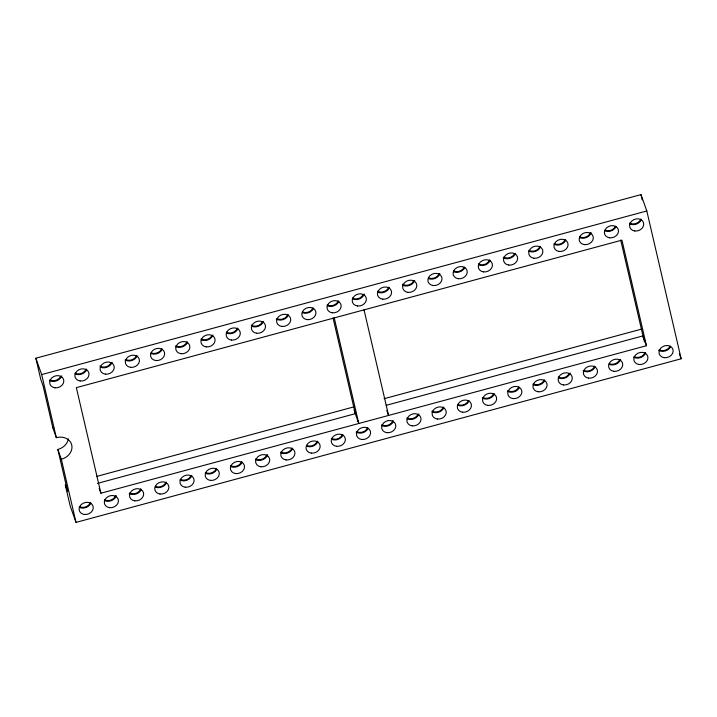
<?xml version="1.0" encoding="UTF-8"?>
<svg xmlns="http://www.w3.org/2000/svg" width="717" height="717" viewBox="0 0 717 717"><rect width="100%" height="100%" fill="white"/><g stroke="black" fill="none" stroke-linecap="round" stroke-linejoin="round"><path stroke-width="1.08" d="M76.011 522.388L61.357 459.292A13.39 11.069 -19.6 0 0 71.754 444.997A13.39 11.069 -19.6 0 0 56.338 437.675L52.843 427.861L43.083 385.88L40.752 379.338L35.85 358.222L640.989 194.612L646.806 210.968L681.15 358.778L76.011 522.388L70.194 506.032L65.283 484.916L67.613 491.459L57.862 449.478A13.39 11.069 -19.6 0 0 68.375 438.858M35.85 358.222L41.676 374.588L646.806 210.968M96.625 476.438L353.804 406.906M384.061 398.724L642.324 328.897M97.395 483.41L355.291 413.673L358.787 423.496L334.256 317.918M386.149 405.338L642.97 335.897L646.465 345.711L100.891 493.224L99.143 488.313M679.331 353.66L681.15 358.778M386.822 410.536L388.569 415.439L364.039 309.869M57.862 449.478L61.357 459.292M640.989 194.612L642.208 199.891M646.465 345.711L621.935 240.141L76.361 387.646L100.891 493.224M620.716 240.114L642.97 335.897M333.038 317.9L355.291 413.673M41.676 374.588L56.338 437.675M52.843 427.861A13.39 11.069 -19.6 0 1 53.784 427.637M670.664 346.75A8.03 6.641 -19.6 0 1 658.699 350.362M670.144 346.105A7.206 5.96 -19.6 0 1 659.201 349.771M645.676 353.096A8.03 6.641 -19.6 0 1 633.945 357.416M643.57 338.738A9.473 7.833 -19.6 0 1 644.619 340.709M645.103 352.495A7.206 5.96 -19.6 0 1 633.989 356.582M642.62 336.658A9.473 7.833 -19.6 0 1 644.314 341.875M620.653 359.441A8.03 6.641 -19.6 0 1 609.208 364.442M619.712 359.737A7.206 5.96 -19.6 0 1 609.181 363.618M595.253 366.737A8.03 6.641 -19.6 0 1 583.055 370.814M594.671 366.127A7.206 5.96 -19.6 0 1 583.97 370.429M570.23 373.073A8.03 6.641 -19.6 0 1 558.301 377.868M569.289 373.369A7.206 5.96 -19.6 0 1 558.346 377.034M544.821 380.368A8.03 6.641 -19.6 0 1 533.089 384.688M544.239 379.759A7.206 5.96 -19.6 0 1 533.134 383.855M519.386 387.646A8.03 6.641 -19.6 0 1 507.421 391.267M518.857 387.01A7.206 5.96 -19.6 0 1 507.914 390.675M494.398 394A8.03 6.641 -19.6 0 1 482.658 398.32M493.816 393.4A7.206 5.96 -19.6 0 1 482.702 397.487M469.187 400.821A8.03 6.641 -19.6 0 1 457.921 405.347M468.434 400.642A7.206 5.96 -19.6 0 1 457.894 404.522M443.966 407.632A8.03 6.641 -19.6 0 1 431.777 411.719M443.384 407.032A7.206 5.96 -19.6 0 1 432.27 411.119M418.943 413.978A8.03 6.641 -19.6 0 1 407.014 418.773M418.002 414.274A7.206 5.96 -19.6 0 1 407.059 417.939M393.543 421.273A8.03 6.641 -19.6 0 1 381.803 425.593M392.961 420.664A7.206 5.96 -19.6 0 1 381.847 424.76M368.099 428.551A8.03 6.641 -19.6 0 1 356.134 432.172M357.371 420.709A8.03 6.641 -19.6 0 1 357.882 420.449M354.601 411.764A9.473 7.833 -19.6 0 1 355.22 411.495M354.655 413.082A8.03 6.641 -19.6 0 1 355.686 412.589M367.749 427.484A7.206 5.96 -19.6 0 1 356.636 431.571M357.308 421.551A7.206 5.96 -19.6 0 1 358.204 421.058M354.019 410.124A9.473 7.833 -19.6 0 1 354.637 409.855M343.111 434.905A8.03 6.641 -19.6 0 1 331.371 439.225M342.359 434.726A7.206 5.96 -19.6 0 1 331.415 438.392M317.9 441.726A8.03 6.641 -19.6 0 1 306.643 446.252M317.317 441.116A7.206 5.96 -19.6 0 1 306.616 445.418M292.688 448.537A8.03 6.641 -19.6 0 1 280.49 452.624M292.106 447.937A7.206 5.96 -19.6 0 1 280.992 452.024M267.665 454.883A8.03 6.641 -19.6 0 1 255.736 459.678M266.885 454.748A7.206 5.96 -19.6 0 1 255.781 458.844M242.256 462.178A8.03 6.641 -19.6 0 1 230.515 466.498M241.674 461.569A7.206 5.96 -19.6 0 1 230.56 465.665M216.812 469.456A8.03 6.641 -19.6 0 1 205.304 473.31M216.462 468.389A7.206 5.96 -19.6 0 1 205.349 472.476M191.833 475.81A8.03 6.641 -19.6 0 1 180.092 480.13M191.081 475.631A7.206 5.96 -19.6 0 1 180.137 479.297M166.613 482.622A8.03 6.641 -19.6 0 1 155.356 487.157M166.03 482.021A7.206 5.96 -19.6 0 1 155.329 486.323M141.401 489.442A8.03 6.641 -19.6 0 1 129.212 493.529M140.819 488.842A7.206 5.96 -19.6 0 1 129.705 492.929M116.378 495.788A8.03 6.641 -19.6 0 1 104.449 500.583M115.607 495.653A7.206 5.96 -19.6 0 1 104.494 499.749M90.969 503.074A8.03 6.641 -19.6 0 1 79.237 507.394M90.396 502.474A7.206 5.96 -19.6 0 1 79.282 506.561M641.464 219.59A8.03 6.641 -19.6 0 1 629.723 223.91M640.881 218.99A7.206 5.96 -19.6 0 1 629.768 223.077M616.244 226.411A8.03 6.641 -19.6 0 1 604.987 230.937M615.491 226.231A7.206 5.96 -19.6 0 1 604.96 230.112M591.22 232.756A8.03 6.641 -19.6 0 1 579.775 237.757M590.449 232.622A7.206 5.96 -19.6 0 1 579.748 236.924M565.821 240.043A8.03 6.641 -19.6 0 1 554.08 244.363M565.068 239.863A7.206 5.96 -19.6 0 1 554.124 243.529M540.6 246.863A8.03 6.641 -19.6 0 1 528.868 251.183M540.026 246.254A7.206 5.96 -19.6 0 1 528.913 250.35M515.389 253.675A8.03 6.641 -19.6 0 1 503.2 257.762M514.636 253.495A7.206 5.96 -19.6 0 1 503.692 257.161M490.177 260.495A8.03 6.641 -19.6 0 1 478.436 264.815M489.594 259.895A7.206 5.96 -19.6 0 1 478.481 263.981M464.966 267.316A8.03 6.641 -19.6 0 1 453.7 271.842M464.213 267.136A7.206 5.96 -19.6 0 1 453.673 271.008M439.933 273.652A8.03 6.641 -19.6 0 1 428.488 278.653M439.163 273.527A7.206 5.96 -19.6 0 1 428.461 277.829M414.722 280.472A8.03 6.641 -19.6 0 1 402.793 285.267M413.781 280.768A7.206 5.96 -19.6 0 1 402.452 284.192M389.322 287.768A8.03 6.641 -19.6 0 1 377.581 292.088M388.739 287.159A7.206 5.96 -19.6 0 1 377.626 291.254M364.299 294.104A8.03 6.641 -19.6 0 1 352.37 298.899M363.358 294.4A7.206 5.96 -19.6 0 1 352.414 298.066M338.89 301.4A8.03 6.641 -19.6 0 1 327.158 305.72M338.307 300.79A7.206 5.96 -19.6 0 1 327.194 304.886M313.679 308.22A8.03 6.641 -19.6 0 1 302.422 312.746M312.926 308.041A7.206 5.96 -19.6 0 1 302.395 311.913M288.467 315.032A8.03 6.641 -19.6 0 1 276.269 319.119M287.884 314.431A7.206 5.96 -19.6 0 1 277.174 318.733M263.444 321.377A8.03 6.641 -19.6 0 1 251.515 326.172M262.503 321.673A7.206 5.96 -19.6 0 1 251.174 325.097M238.035 328.664A8.03 6.641 -19.6 0 1 226.294 332.993M237.452 328.063A7.206 5.96 -19.6 0 1 226.339 332.15M213.012 335.009A8.03 6.641 -19.6 0 1 201.083 339.804M212.071 335.305A7.206 5.96 -19.6 0 1 201.127 338.971M187.612 342.305A8.03 6.641 -19.6 0 1 175.871 346.625M187.029 341.695A7.206 5.96 -19.6 0 1 175.916 345.791M162.392 349.116A8.03 6.641 -19.6 0 1 151.135 353.642M161.639 348.937A7.206 5.96 -19.6 0 1 151.108 352.818M137.18 355.937A8.03 6.641 -19.6 0 1 124.991 360.024M136.597 355.336A7.206 5.96 -19.6 0 1 125.896 359.638M112.157 362.282A8.03 6.641 -19.6 0 1 100.228 367.077M111.216 362.578A7.206 5.96 -19.6 0 1 99.887 366.002M86.757 369.569A8.03 6.641 -19.6 0 1 75.016 373.889M86.174 368.968A7.206 5.96 -19.6 0 1 75.061 373.055M61.725 375.914A8.03 6.641 -19.6 0 1 49.805 380.709M60.784 376.21A7.206 5.96 -19.6 0 1 49.84 379.876M664.274 357.684A7.206 5.96 -19.6 0 0 672.922 349.34A7.206 5.96 -19.6 0 0 661.074 347.862A7.206 5.96 -19.6 0 0 664.274 357.684M639.053 364.496A7.206 5.96 -19.6 0 0 647.711 356.152A7.206 5.96 -19.6 0 0 635.862 354.673A7.206 5.96 -19.6 0 0 639.053 364.496M613.842 371.316A7.206 5.96 -19.6 0 0 622.499 362.972A7.206 5.96 -19.6 0 0 610.651 361.493A7.206 5.96 -19.6 0 0 613.842 371.316M588.63 378.137A7.206 5.96 -19.6 0 0 597.279 369.784A7.206 5.96 -19.6 0 0 585.431 368.314A7.206 5.96 -19.6 0 0 588.63 378.137M563.419 384.948A7.206 5.96 -19.6 0 0 572.067 376.604A7.206 5.96 -19.6 0 0 560.219 375.125A7.206 5.96 -19.6 0 0 563.419 384.948M538.198 391.769A7.206 5.96 -19.6 0 0 546.856 383.425A7.206 5.96 -19.6 0 0 535.007 381.946A7.206 5.96 -19.6 0 0 538.198 391.769M512.987 398.58A7.206 5.96 -19.6 0 0 521.644 390.236A7.206 5.96 -19.6 0 0 509.796 388.766A7.206 5.96 -19.6 0 0 512.987 398.58M487.775 405.401A7.206 5.96 -19.6 0 0 496.424 397.057A7.206 5.96 -19.6 0 0 484.575 395.578A7.206 5.96 -19.6 0 0 487.775 405.401M462.555 412.221A7.206 5.96 -19.6 0 0 471.212 403.877A7.206 5.96 -19.6 0 0 459.364 402.398A7.206 5.96 -19.6 0 0 462.555 412.221M437.343 419.033A7.206 5.96 -19.6 0 0 446.001 410.689A7.206 5.96 -19.6 0 0 434.152 409.219A7.206 5.96 -19.6 0 0 437.343 419.033M412.132 425.853A7.206 5.96 -19.6 0 0 420.789 417.509A7.206 5.96 -19.6 0 0 408.932 416.03A7.206 5.96 -19.6 0 0 412.132 425.853M386.92 432.674A7.206 5.96 -19.6 0 0 395.569 424.33A7.206 5.96 -19.6 0 0 383.72 422.851A7.206 5.96 -19.6 0 0 386.92 432.674M361.7 439.485A7.206 5.96 -19.6 0 0 370.357 431.141A7.206 5.96 -19.6 0 0 358.509 429.662A7.206 5.96 -19.6 0 0 361.7 439.485M336.488 446.306A7.206 5.96 -19.6 0 0 345.146 437.962A7.206 5.96 -19.6 0 0 333.297 436.483A7.206 5.96 -19.6 0 0 336.488 446.306M311.277 453.126A7.206 5.96 -19.6 0 0 319.925 444.782A7.206 5.96 -19.6 0 0 308.077 443.303A7.206 5.96 -19.6 0 0 311.277 453.126M286.065 459.938A7.206 5.96 -19.6 0 0 294.714 451.593A7.206 5.96 -19.6 0 0 282.865 450.115A7.206 5.96 -19.6 0 0 286.065 459.938M260.845 466.758A7.206 5.96 -19.6 0 0 269.502 458.414A7.206 5.96 -19.6 0 0 257.654 456.935A7.206 5.96 -19.6 0 0 260.845 466.758M235.633 473.57A7.206 5.96 -19.6 0 0 244.291 465.225A7.206 5.96 -19.6 0 0 232.442 463.756A7.206 5.96 -19.6 0 0 235.633 473.57M210.422 480.39A7.206 5.96 -19.6 0 0 219.07 472.046A7.206 5.96 -19.6 0 0 207.222 470.567A7.206 5.96 -19.6 0 0 210.422 480.39M185.201 487.21A7.206 5.96 -19.6 0 0 193.859 478.866A7.206 5.96 -19.6 0 0 182.01 477.388A7.206 5.96 -19.6 0 0 185.201 487.21M159.99 494.022A7.206 5.96 -19.6 0 0 168.647 485.678A7.206 5.96 -19.6 0 0 156.799 484.208A7.206 5.96 -19.6 0 0 159.99 494.022M134.778 500.842A7.206 5.96 -19.6 0 0 143.436 492.498A7.206 5.96 -19.6 0 0 131.578 491.02A7.206 5.96 -19.6 0 0 134.778 500.842M109.567 507.663A7.206 5.96 -19.6 0 0 118.215 499.319A7.206 5.96 -19.6 0 0 106.367 497.84A7.206 5.96 -19.6 0 0 109.567 507.663M84.346 514.474A7.206 5.96 -19.6 0 0 93.004 506.13A7.206 5.96 -19.6 0 0 81.155 504.651A7.206 5.96 -19.6 0 0 84.346 514.474M634.832 230.991A7.206 5.96 -19.6 0 0 643.49 222.646A7.206 5.96 -19.6 0 0 631.641 221.168A7.206 5.96 -19.6 0 0 634.832 230.991M609.62 237.811A7.206 5.96 -19.6 0 0 618.278 229.467A7.206 5.96 -19.6 0 0 606.43 227.988A7.206 5.96 -19.6 0 0 609.62 237.811M584.409 244.622A7.206 5.96 -19.6 0 0 593.067 236.278A7.206 5.96 -19.6 0 0 581.209 234.809A7.206 5.96 -19.6 0 0 584.409 244.622M559.197 251.443A7.206 5.96 -19.6 0 0 567.846 243.099A7.206 5.96 -19.6 0 0 555.998 241.62A7.206 5.96 -19.6 0 0 559.197 251.443M533.977 258.263A7.206 5.96 -19.6 0 0 542.635 249.919A7.206 5.96 -19.6 0 0 530.786 248.44A7.206 5.96 -19.6 0 0 533.977 258.263M508.765 265.075A7.206 5.96 -19.6 0 0 517.423 256.731A7.206 5.96 -19.6 0 0 505.575 255.261A7.206 5.96 -19.6 0 0 508.765 265.075M483.554 271.895A7.206 5.96 -19.6 0 0 492.203 263.551A7.206 5.96 -19.6 0 0 480.354 262.072A7.206 5.96 -19.6 0 0 483.554 271.895M458.342 278.716A7.206 5.96 -19.6 0 0 466.991 270.372A7.206 5.96 -19.6 0 0 455.143 268.893A7.206 5.96 -19.6 0 0 458.342 278.716M433.122 285.527A7.206 5.96 -19.6 0 0 441.78 277.183A7.206 5.96 -19.6 0 0 429.931 275.704A7.206 5.96 -19.6 0 0 433.122 285.527M407.91 292.348A7.206 5.96 -19.6 0 0 416.568 284.004A7.206 5.96 -19.6 0 0 404.72 282.525A7.206 5.96 -19.6 0 0 407.91 292.348M382.699 299.168A7.206 5.96 -19.6 0 0 391.348 290.815A7.206 5.96 -19.6 0 0 379.499 289.345A7.206 5.96 -19.6 0 0 382.699 299.168M357.478 305.98A7.206 5.96 -19.6 0 0 366.136 297.636A7.206 5.96 -19.6 0 0 354.288 296.157A7.206 5.96 -19.6 0 0 357.478 305.98M332.267 312.8A7.206 5.96 -19.6 0 0 340.925 304.456A7.206 5.96 -19.6 0 0 329.076 302.977A7.206 5.96 -19.6 0 0 332.267 312.8M307.055 319.612A7.206 5.96 -19.6 0 0 315.713 311.268A7.206 5.96 -19.6 0 0 303.856 309.798A7.206 5.96 -19.6 0 0 307.055 319.612M281.844 326.432A7.206 5.96 -19.6 0 0 290.493 318.088A7.206 5.96 -19.6 0 0 278.644 316.609A7.206 5.96 -19.6 0 0 281.844 326.432M256.623 333.253A7.206 5.96 -19.6 0 0 265.281 324.909A7.206 5.96 -19.6 0 0 253.433 323.43A7.206 5.96 -19.6 0 0 256.623 333.253M231.412 340.064A7.206 5.96 -19.6 0 0 240.07 331.72A7.206 5.96 -19.6 0 0 228.221 330.25A7.206 5.96 -19.6 0 0 231.412 340.064M206.2 346.885A7.206 5.96 -19.6 0 0 214.849 338.541A7.206 5.96 -19.6 0 0 203.001 337.062A7.206 5.96 -19.6 0 0 206.2 346.885M180.989 353.705A7.206 5.96 -19.6 0 0 189.638 345.361A7.206 5.96 -19.6 0 0 177.789 343.882A7.206 5.96 -19.6 0 0 180.989 353.705M155.768 360.517A7.206 5.96 -19.6 0 0 164.426 352.172A7.206 5.96 -19.6 0 0 152.578 350.694A7.206 5.96 -19.6 0 0 155.768 360.517M130.557 367.337A7.206 5.96 -19.6 0 0 139.215 358.993A7.206 5.96 -19.6 0 0 127.366 357.514A7.206 5.96 -19.6 0 0 130.557 367.337M105.345 374.157A7.206 5.96 -19.6 0 0 113.994 365.813A7.206 5.96 -19.6 0 0 102.146 364.335A7.206 5.96 -19.6 0 0 105.345 374.157M80.125 380.969A7.206 5.96 -19.6 0 0 88.783 372.625A7.206 5.96 -19.6 0 0 76.934 371.146A7.206 5.96 -19.6 0 0 80.125 380.969M54.913 387.789A7.206 5.96 -19.6 0 0 63.571 379.445A7.206 5.96 -19.6 0 0 51.723 377.967A7.206 5.96 -19.6 0 0 54.913 387.789"/></g></svg>
